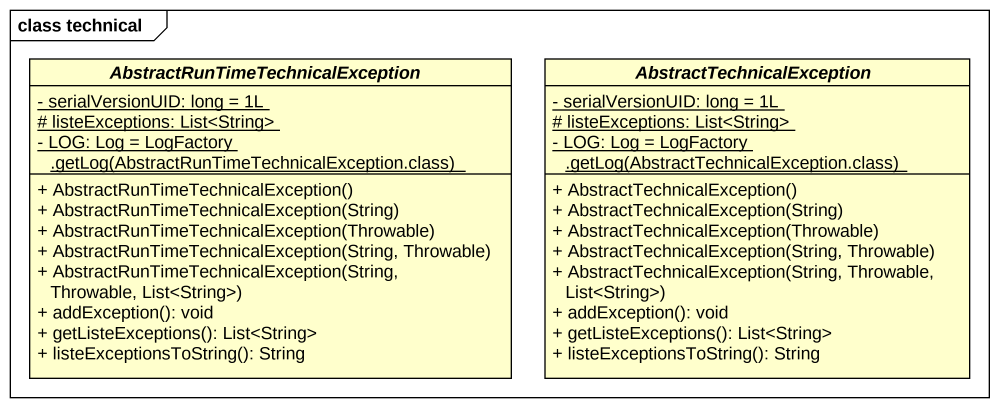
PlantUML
@startuml
mainframe class technical
hide circle
hide empty members
skinparam classAttributeIconSize 0
abstract class "AbstractRunTimeTechnicalException" as AbstractRunTimeTechnicalExce {
  {static} - serialVersionUID: long = 1L
  {static} # listeExceptions: List<String>
  {static} {field} - LOG: Log = LogFactory .getLog(AbstractRunTimeTechnicalException.class)
  + AbstractRunTimeTechnicalException()
  + AbstractRunTimeTechnicalException(String)
  + AbstractRunTimeTechnicalException(Throwable)
  + AbstractRunTimeTechnicalException(String, Throwable)
  + AbstractRunTimeTechnicalException(String, Throwable, List<String>)
  + addException(): void
  + getListeExceptions(): List<String>
  + listeExceptionsToString(): String
}
abstract class AbstractTechnicalException {
  {static} - serialVersionUID: long = 1L
  {static} # listeExceptions: List<String>
  {static} {field} - LOG: Log = LogFactory .getLog(AbstractTechnicalException.class)
  + AbstractTechnicalException()
  + AbstractTechnicalException(String)
  + AbstractTechnicalException(Throwable)
  + AbstractTechnicalException(String, Throwable)
  + AbstractTechnicalException(String, Throwable, List<String>)
  + addException(): void
  + getListeExceptions(): List<String>
  + listeExceptionsToString(): String
}
@enduml
